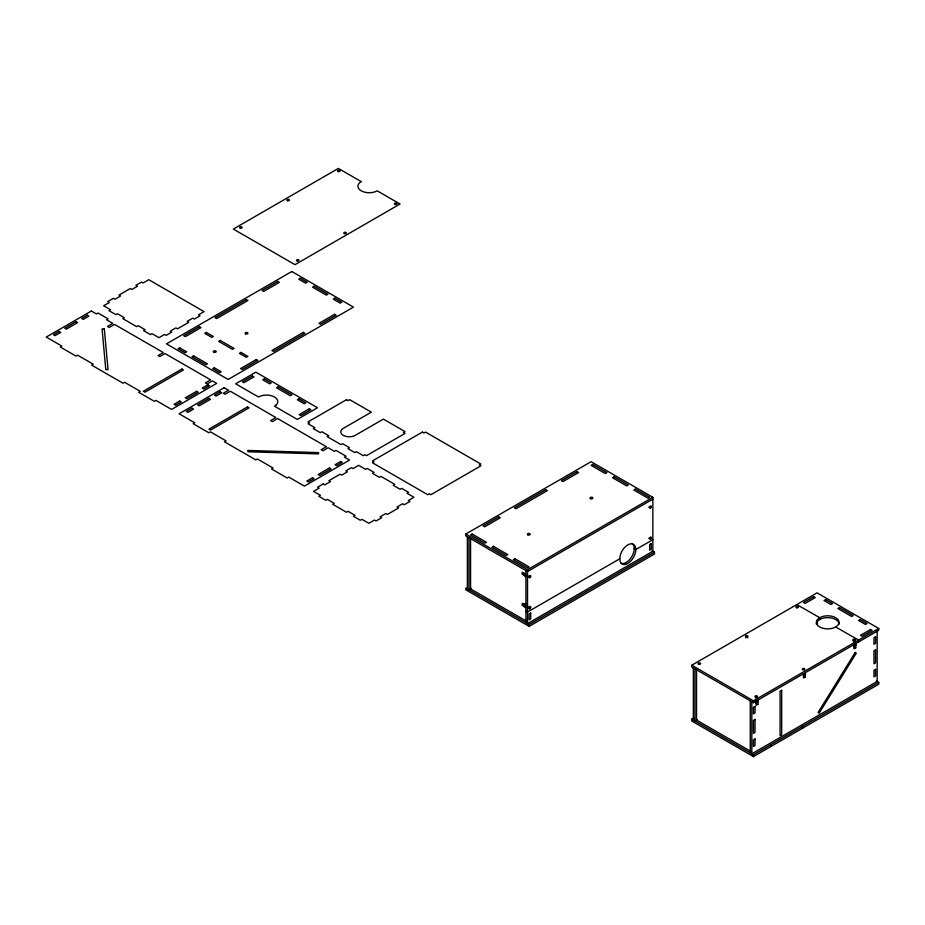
<?xml version="1.0" encoding="UTF-8"?>
<svg xmlns="http://www.w3.org/2000/svg" width="925" height="925" viewBox="0 0 925 925"><rect width="100%" height="100%" fill="white"/><g stroke="black" fill="none" stroke-linecap="round" stroke-linejoin="round"><path stroke-width="1.39" d="M631.868 543.414A11.343 6.544 -60 0 1 634.226 548.606L634.099 550.259A11.343 6.544 -60 0 1 621.057 563.313M835.761 626.93L837.518 625.612A11.343 6.544 0 0 0 835.714 617.703A11.343 6.544 0 0 0 822.024 616.663L819.723 617.68L796.807 604.568M652.853 499.165L527.528 571.523L465.784 535.876L465.784 534.037L591.11 461.679L652.853 497.326L652.853 551.265L527.528 623.623L527.528 569.684L652.853 497.326M471.38 588.416L468.963 589.803L468.963 537.702M522.267 574.171L523.862 573.246L525.863 574.402L524.267 575.327L522.267 574.171L522.267 572.147L525.527 574.02M524.267 575.327L525.863 574.841M527.123 575.13L525.527 576.483L524.267 575.766M525.527 576.483L527.123 575.57M522.267 605.285L524.267 606.442L525.863 605.517L522.267 603.262L522.267 605.285L523.862 604.36M525.863 603.493L524.267 603.979L525.527 605.135M524.267 606.442L525.863 605.956M527.123 606.245L525.527 607.598L524.267 606.869M652.853 539.68L635.753 549.566L635.695 551.184A11.343 6.544 -60 0 1 627.462 563.602A11.343 6.544 -60 0 1 619.808 559.59L619.831 558.746L527.528 612.038L525.943 611.124M529.123 624.537L654.449 552.179L654.449 554.017L529.123 626.375L465.784 589.803L465.784 587.965L529.123 624.537L529.123 626.375M691.761 665.214L817.087 592.856L878.75 628.457L878.75 630.295L753.424 702.653L691.761 667.052L691.761 665.214L753.424 700.815L878.75 628.457M876.287 680.973L878.75 682.396L878.75 684.234L753.424 756.592L691.761 720.991L691.761 719.153L694.247 717.719M697.357 719.592L694.941 720.991L694.941 668.891M756.303 701.069L757.899 701.994L757.899 704.307L756.141 705.324L756.303 701.069L758.269 701.774L758.269 700.329L756.303 699.624M803.64 673.747L805.236 674.66L805.236 676.984L803.64 676.059L803.64 673.747L805.606 674.441L805.236 673.215M854.157 644.575L855.752 645.5L855.752 647.812L854.157 646.887L854.157 644.575L856.134 645.28L856.134 643.835L854.157 643.129M756.141 701.555L756.141 703M803.478 674.232L803.478 677.99L805.236 676.984M853.995 645.06L853.995 648.83L855.752 647.812M691.761 719.153L753.424 754.754L878.75 682.396M651.963 550.745L654.449 552.179M634.157 548.641L635.81 549.519A11.343 6.544 -60 0 0 627.798 544.894A11.343 6.544 -60 0 0 619.773 558.781M465.784 534.037L527.528 569.684M756.303 703.393L757.899 704.307M470.559 588.89L526.348 621.091M750.684 751.331L696.537 720.066L696.537 669.272M877.154 630.781L877.154 681.471L751.828 753.829L751.828 701.728M858.469 641.996L858.573 640.1L835.657 626.988L833.367 628.006A11.343 6.544 0 0 1 819.666 626.965A11.343 6.544 0 0 1 817.873 619.056L819.631 617.738L819.631 619.577L817.873 620.895A11.343 6.544 0 0 0 816.347 624.167M819.723 617.68L819.723 619.519L822.024 618.501A11.343 6.544 0 0 1 839.033 624.167M817.087 620.513L817.087 624.421M802.634 726.333L802.634 728.172M770.883 744.671L770.883 746.498M756.685 699.404L756.685 700.861M753.424 700.815L753.424 702.653M753.424 754.754L753.424 756.592M750.244 700.815L750.244 752.915M693.357 667.966L693.357 720.066M525.943 570.598L525.943 622.698M470.559 538.627L470.559 589.502M467.368 536.789L467.368 588.89M745.538 637.822A1.237 0.717 0 0 1 747.828 637.845M755.355 697.774A1.237 0.717 0 0 1 757.101 697.774M853.278 641.233A1.237 0.717 0 0 1 855.197 641.476M529.088 575.801A1.237 0.717 -60 0 1 528.557 576.576M529.192 606.233A1.237 0.717 -60 0 1 528.649 607.609M649.246 537.968A1.237 0.717 -60 0 1 648.795 538.304M649.477 506.53A1.237 0.717 -60 0 1 648.853 507.166M248.085 450.452L247.969 451.758L318.489 453.897L318.605 452.603L248.085 450.452M855.22 652.426L818.093 712.435L819.157 713.187L856.284 653.177L855.22 652.426M361.189 181.589L359.432 182.907A11.343 6.544 0 0 0 361.236 190.816A11.343 6.544 0 0 0 374.926 191.857L377.227 190.839L400.039 204.009L294.983 264.666L233.331 229.065L338.377 168.408L361.189 181.589M276.263 404.907L274.505 406.237L297.318 419.407L317.495 407.752L255.832 372.162L235.655 383.806L258.468 396.975L260.769 395.958A11.343 6.544 0 0 1 274.459 396.998A11.343 6.544 0 0 1 276.263 404.907M91.367 311.02L46.25 337.07L61.917 346.112L60.322 347.037L75.989 356.079L77.584 355.165L93.252 364.207L91.656 365.121L122.99 383.216L124.574 382.291L140.242 391.333L138.657 392.258L154.325 401.3L155.909 400.386L171.576 409.428L216.693 383.378L212.38 380.892L207.119 383.933L205.362 382.915L210.634 379.874L165.043 353.558L159.782 356.599L158.025 355.582L163.297 352.552L114.527 324.397L109.266 327.427L107.508 326.421L112.769 323.38L106.502 319.761L108.098 318.836L98.004 313.02L96.408 313.933L91.367 311.02M113.347 298.336L107.716 301.585L109.3 302.51L103.658 305.759L110.572 309.748L108.988 310.673L115.891 314.662L117.487 313.737L124.401 317.738L122.805 318.651L136.634 326.629L138.218 325.716L145.132 329.705L143.537 330.618L150.451 334.619L152.047 333.694L158.961 337.683L164.592 334.434L166.188 335.347L171.83 332.098L170.235 331.173L175.877 327.913L177.473 328.837L188.746 322.328L187.151 321.403L192.793 318.154L194.389 319.067L200.031 315.807L198.436 314.893L204.078 311.632L148.775 279.708L143.144 282.969L141.548 282.056L135.906 285.305L137.501 286.23L131.859 289.479L130.275 288.565L118.99 295.075L120.585 295.988L114.943 299.249L113.347 298.336M59.119 331.474L53.477 334.734L55.072 335.648L60.715 332.399L59.119 331.474M76.035 321.703L64.762 328.225L66.357 329.138L77.631 322.628L76.035 321.703M87.32 315.194L81.677 318.454L83.273 319.368L88.916 316.119L87.32 315.194M291.803 271.511L166.477 343.869L228.14 379.47L353.466 307.112L291.803 271.511M199.395 326.698L183.74 335.74L185.324 336.654L200.991 327.612L199.395 326.698M246.397 299.561L215.062 317.645L216.658 318.57L247.992 300.475L246.397 299.561M277.731 281.466L262.064 290.519L263.66 291.433L279.327 282.391L277.731 281.466M179.751 347.858L178.167 348.771L185.081 352.76L186.665 351.847L179.751 347.858M206.414 332.468L204.818 333.382L211.733 337.371L213.328 336.457L206.414 332.468M300.313 278.252L298.717 279.177L305.632 283.166L307.216 282.241L300.313 278.252M193.579 355.836L191.984 356.761L205.812 364.739L207.408 363.814L193.579 355.836M220.231 340.446L218.647 341.36L232.464 349.349L234.06 348.424L220.231 340.446M314.13 286.241L312.534 287.155L326.363 295.133L327.959 294.219L314.13 286.241M181.843 369.04L143.329 391.275L144.924 392.2L183.439 369.965L181.843 369.04M214.311 367.803L212.727 368.728L219.63 372.717L221.225 371.804L214.311 367.803M240.974 352.413L239.378 353.338L246.293 357.328L247.888 356.403L240.974 352.413M334.862 298.208L333.278 299.122L340.192 303.123L341.776 302.197L334.862 298.208M179.67 401.08L174.039 404.329L175.623 405.254L181.265 401.993L179.67 401.08M196.597 391.31L185.312 397.819L186.908 398.744L198.181 392.223L196.597 391.31M207.871 384.8L202.228 388.049L203.824 388.974L209.466 385.713L207.871 384.8M256.283 359.536L240.616 368.578L242.211 369.503L257.878 360.461L256.283 359.536M303.284 332.399L271.95 350.494L273.546 351.408L304.88 333.324L303.284 332.399M334.619 314.315L318.952 323.357L320.547 324.282L336.203 315.228L334.619 314.315M224.22 387.725L179.092 413.764L194.759 422.817L193.175 423.731L208.842 432.773L210.426 431.859L226.093 440.901L224.509 441.826L255.832 459.91L257.428 458.997L273.095 468.038L271.499 468.952L287.166 478.005L288.762 477.08L304.429 486.122L349.546 460.083L344.493 457.17L346.089 456.245L336.006 450.417L334.411 451.342L328.132 447.723L322.871 450.752L321.114 449.747L326.386 446.706L277.616 418.551L272.355 421.592L270.597 420.574L275.858 417.533L230.279 391.217L225.018 394.258L223.26 393.252L228.521 390.211L224.22 387.725M191.972 408.179L186.33 411.428L187.925 412.353L193.556 409.093L191.972 408.179M208.888 398.409L197.603 404.919L199.199 405.844L210.484 399.322L208.888 398.409M220.162 391.899L214.531 395.148L216.115 396.073L221.757 392.813L220.162 391.899M252.386 375.989L242.292 381.817L243.888 382.73L253.97 376.903L252.386 375.989M264.342 378.903L262.746 379.828L269.661 383.817L271.256 382.892L264.342 378.903M278.159 386.881L276.575 387.806L290.392 395.784L291.988 394.871L278.159 386.881M247.449 406.919L208.934 429.165L210.53 430.079L249.045 407.844L247.449 406.919M298.902 398.86L297.307 399.773L304.221 403.762L305.805 402.849L298.902 398.86M309.274 408.827L299.18 414.654L300.775 415.579L310.858 409.752L309.274 408.827M346.54 399.669L308.025 421.904L309.609 422.829L308.025 423.743L314.928 427.743L313.344 428.657L320.258 432.646L321.842 431.732L328.757 435.721L327.161 436.635L340.99 444.624L342.585 443.699L349.488 447.688L347.904 448.613L354.807 452.603L356.403 451.678L363.317 455.667L364.913 454.753L366.497 455.667L405.011 433.432L403.416 432.518L405.011 431.593L383.378 419.106L355.223 435.363A8.51 4.914 0 0 1 343.187 435.363A8.51 4.914 0 0 1 343.187 428.425L371.353 412.168L349.719 399.669L348.124 400.594L346.54 399.669M312.523 477.774L306.88 481.035L308.476 481.948L314.107 478.699L312.523 477.774M329.439 468.004L318.165 474.525L319.749 475.438L331.034 468.929L329.439 468.004M340.724 461.494L335.081 464.755L336.677 465.668L342.308 462.419L340.724 461.494M323.218 483.96L317.587 487.209L319.171 488.134L313.54 491.383L320.443 495.372L318.859 496.297L325.773 500.286L327.358 499.373L334.272 503.362L332.676 504.275L346.505 512.253L348.101 511.34L355.003 515.329L353.419 516.254L360.322 520.243L361.918 519.318L368.832 523.307L374.475 520.058L376.059 520.972L381.701 517.722L380.106 516.798L385.748 513.537L387.344 514.462L398.617 507.952L397.033 507.027L402.664 503.778L404.26 504.692L409.902 501.442L408.307 500.517L413.949 497.257L407.035 493.268L408.63 492.354L401.716 488.365L400.12 489.279L393.217 485.29L394.802 484.376L380.984 476.387L379.389 477.312L372.474 473.322L374.07 472.397L367.156 468.408L365.56 469.333L358.657 465.333L353.015 468.593L351.419 467.68L345.788 470.929L347.372 471.854L341.73 475.103L340.146 474.19L328.861 480.699L330.456 481.613L324.814 484.873L323.218 483.96M422.367 432.102L372.428 460.928L374.024 461.853L372.428 462.766L427.72 494.69L429.316 493.777L430.9 494.69L480.838 465.865L479.243 464.94L480.838 464.026L425.546 432.102L423.951 433.027L422.367 432.102M498.702 516.867L483.035 525.909L484.631 526.822L500.298 517.78L498.702 516.867M545.704 489.73L514.369 507.813L515.965 508.738L547.299 490.643L545.704 489.73M577.038 471.634L561.371 480.688L562.967 481.601L578.622 472.559L577.038 471.634M472.143 534.037L470.559 534.951L484.804 543.172L486.388 542.258L472.143 534.037M592.705 464.431L591.11 465.356L605.355 473.577L606.95 472.652L592.705 464.431M493.511 546.363L491.927 547.288L506.16 555.509L507.756 554.595L493.511 546.363M614.061 476.768L612.477 477.682L626.722 485.914L628.306 484.989L614.061 476.768M514.878 558.7L513.283 559.625L527.528 567.846L529.123 566.921L514.878 558.7M635.429 489.105L633.845 490.019L648.078 498.24L649.674 497.326L635.429 489.105M530.719 613.102L529.123 614.015L529.123 619.808L530.719 618.883L530.719 613.102M651.269 543.495L649.674 544.42L649.674 550.202L651.269 549.288L651.269 543.495M813.642 596.683L803.548 602.51L805.143 603.435L815.226 597.608L813.642 596.683M825.597 599.608L824.002 600.522L830.916 604.511L832.5 603.597L825.597 599.608M839.414 607.586L837.819 608.5L851.647 616.489L853.243 615.564L839.414 607.586M860.146 619.553L858.562 620.478L865.476 624.468L867.06 623.543L860.146 619.553M870.518 629.532L860.435 635.359L862.031 636.273L872.113 630.445L870.518 629.532M781.671 690.293L780.076 691.206L780.076 735.687L781.671 734.762L781.671 690.293M755.02 706.411L753.424 707.324L753.424 713.834L755.02 712.921L755.02 706.411M875.57 636.805L873.975 637.73L873.975 644.239L875.57 643.314L875.57 636.805M755.02 719.43L753.424 720.355L753.424 733.375L755.02 732.45L755.02 719.43M875.57 649.836L873.975 650.749L873.975 663.768L875.57 662.855L875.57 649.836M755.02 738.971L753.424 739.884L753.424 746.394L755.02 745.481L755.02 738.971M875.57 669.365L873.975 670.29L873.975 676.799L875.57 675.874L875.57 669.365M104.317 328.884L102.074 328.953L105.785 369.665L108.028 369.595L104.317 328.884M245.518 333.833A1.422 0.821 0 0 0 247.888 333.462A1.422 0.821 0 0 0 246.154 332.468A1.422 0.821 0 0 0 245.518 333.833M213.767 352.159A1.422 0.821 0 0 0 216.138 351.789A1.422 0.821 0 0 0 214.403 350.795A1.422 0.821 0 0 0 213.767 352.159M240.28 228.07A1.237 0.717 0 0 0 242.142 227.446A1.237 0.717 0 0 0 240.28 226.822A1.237 0.717 0 0 0 240.28 228.07M338.03 171.53A1.237 0.717 0 0 0 339.995 171.021A1.237 0.717 0 0 0 338.249 170.292A1.237 0.717 0 0 0 338.03 171.53M287.467 200.679A1.237 0.717 0 0 0 289.467 200.228A1.237 0.717 0 0 0 287.791 199.453A1.237 0.717 0 0 0 287.467 200.679M394.94 204.379A1.237 0.717 0 0 0 396.883 203.847A1.237 0.717 0 0 0 395.114 203.142A1.237 0.717 0 0 0 394.94 204.379M344.366 233.528A1.237 0.717 0 0 0 346.355 233.054A1.237 0.717 0 0 0 344.655 232.302A1.237 0.717 0 0 0 344.366 233.528M297.168 260.908A1.237 0.717 0 0 0 299.029 260.295A1.237 0.717 0 0 0 297.168 259.671A1.237 0.717 0 0 0 297.168 260.908M698.456 664.104A1.237 0.717 0 0 0 700.537 663.78A1.237 0.717 0 0 0 699.011 662.901A1.237 0.717 0 0 0 698.456 664.104M745.897 636.828A1.237 0.717 0 0 0 747.897 636.377A1.237 0.717 0 0 0 746.221 635.602A1.237 0.717 0 0 0 745.897 636.828M796.471 607.679A1.237 0.717 0 0 0 798.425 607.17A1.237 0.717 0 0 0 796.691 606.442A1.237 0.717 0 0 0 796.471 607.679M853.37 640.528A1.237 0.717 0 0 0 855.313 639.996A1.237 0.717 0 0 0 853.544 639.291A1.237 0.717 0 0 0 853.37 640.528M802.808 669.677A1.237 0.717 0 0 0 804.785 669.203A1.237 0.717 0 0 0 803.085 668.451A1.237 0.717 0 0 0 802.808 669.677M755.598 697.057A1.237 0.717 0 0 0 757.459 696.444A1.237 0.717 0 0 0 755.609 695.82A1.237 0.717 0 0 0 755.598 697.057M529.921 577.663A1.237 0.717 -60 0 0 530.673 575.708A1.237 0.717 -60 0 0 529.158 576.587A1.237 0.717 -60 0 0 529.921 577.663M650.668 507.929A1.237 0.717 -60 0 0 651.107 505.987A1.237 0.717 -60 0 0 649.628 507.247A1.237 0.717 -60 0 0 650.668 507.929M650.61 539.09A1.237 0.717 -60 0 0 651.154 537.136A1.237 0.717 -60 0 0 649.651 538.281A1.237 0.717 -60 0 0 650.61 539.09M530.013 608.719A1.237 0.717 -60 0 0 530.626 606.754A1.237 0.717 -60 0 0 529.112 607.829A1.237 0.717 -60 0 0 530.013 608.719M527.782 534.812A1.422 0.821 0 0 0 530.152 534.442A1.422 0.821 0 0 0 528.418 533.436A1.422 0.821 0 0 0 527.782 534.812M590.451 498.633A1.422 0.821 0 0 0 592.821 498.263A1.422 0.821 0 0 0 591.087 497.257A1.422 0.821 0 0 0 590.451 498.633"/></g></svg>
